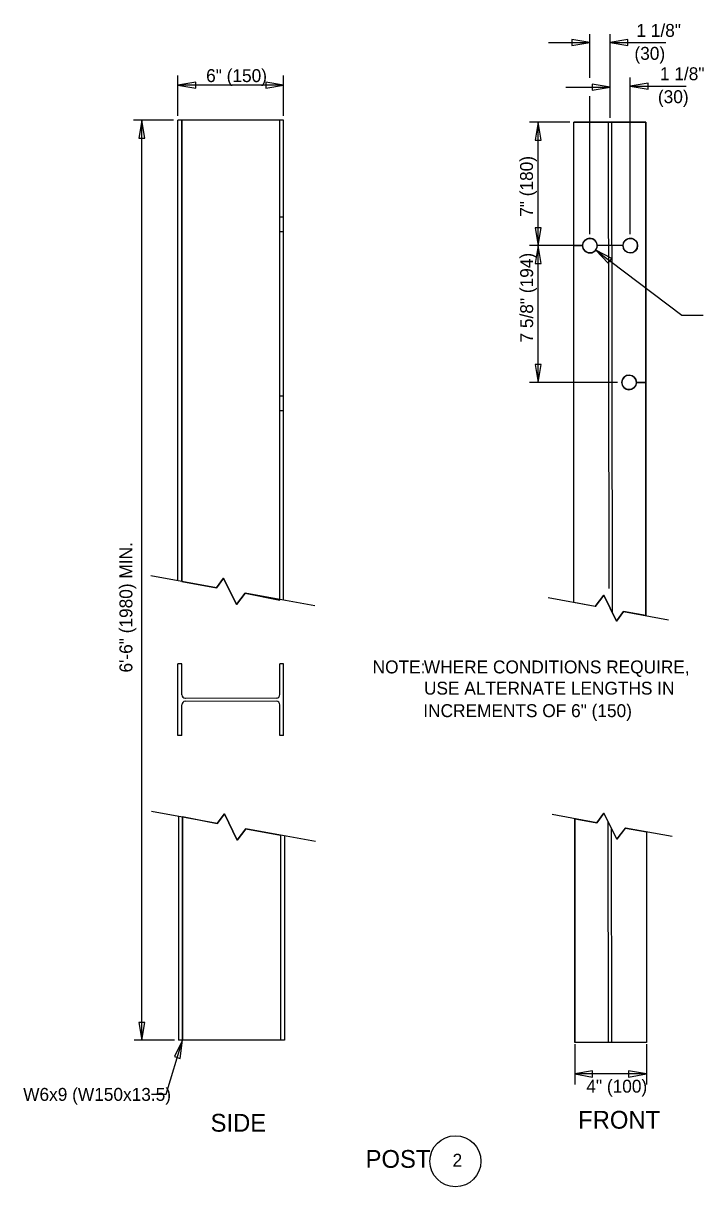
# Model space of a CAD drawing. Extents: x 2.3 to 16.3, y 0.2 to 9.7.
# Drawn here: x 2.28 to 7.02, y 1.62 to 9.73 of the extents above; entities that cross this region are included whole.
import ezdxf

# ---------------------------------------------------------------- set-up
doc = ezdxf.new("R2010")
doc.units = 0
for name, color, linetype in [('SD_P_Dimension Lines', 7, 'Continuous'), ('SD_P_Dimension Text', 7, 'Continuous'), ('SD_P_Prop Hidden Lines', 7, 'Continuous'), ('SD_P_Prop Object Lines', 7, 'Continuous'), ('SD_P_Shading', 7, 'Continuous'), ('SD_P_Subtitles', 7, 'Continuous'), ('SD_X_Exist Object Lines', 7, 'Continuous')]:
    doc.layers.add(name, color=color, linetype=linetype)

msp = doc.modelspace()

# ---------------------------------------------------------------- linework, layer by layer
at = {"layer": 'SD_P_Dimension Lines'}
for p, q in [((6.224, 9.347), (6.224, 9.652)), ((6.365, 9.068), (6.365, 9.652)), ((5.937, 9.592), (6.224, 9.592)), ((6.224, 9.592), (6.099, 9.613)), ((6.099, 9.613), (6.099, 9.571)), ((6.099, 9.571), (6.224, 9.592)), ((6.49, 9.613), (6.365, 9.592)), ((6.365, 9.592), (6.755, 9.592)), ((6.365, 9.592), (6.49, 9.571)), ((6.49, 9.571), (6.49, 9.613)), ((3.354, 9.082), (3.354, 9.362)), ((4.091, 9.082), (4.091, 9.362)), ((6.505, 8.258), (6.505, 9.348)), ((3.479, 9.316), (3.354, 9.295)), ((4.091, 9.295), (3.354, 9.295)), ((3.354, 9.295), (3.479, 9.274)), ((3.479, 9.274), (3.479, 9.316)), ((4.091, 9.295), (3.966, 9.316)), ((3.966, 9.316), (3.966, 9.274)), ((3.966, 9.274), (4.091, 9.295)), ((6.056, 9.282), (6.365, 9.282)), ((6.365, 9.282), (6.24, 9.303)), ((6.24, 9.303), (6.24, 9.261)), ((6.24, 9.261), (6.365, 9.282)), ((6.63, 9.309), (6.505, 9.288)), ((6.505, 9.288), (6.896, 9.288)), ((6.505, 9.288), (6.63, 9.267)), ((6.63, 9.267), (6.63, 9.309)), ((6.224, 8.258), (6.224, 9.218)), ((3.324, 9.052), (3.044, 9.052)), ((3.104, 9.05), (3.083, 8.925)), ((3.104, 2.639), (3.104, 9.05)), ((3.125, 8.925), (3.104, 9.05)), ((6.084, 9.037), (5.804, 9.037)), ((5.864, 9.037), (5.843, 8.912)), ((5.864, 8.177), (5.864, 9.037)), ((5.885, 8.912), (5.864, 9.037)), ((3.083, 8.925), (3.125, 8.925)), ((5.843, 8.912), (5.885, 8.912)), ((5.843, 8.302), (5.864, 8.177)), ((5.885, 8.302), (5.843, 8.302)), ((5.864, 8.177), (5.885, 8.302)), ((6.144, 8.177), (5.804, 8.177)), ((5.864, 8.177), (5.843, 8.052)), ((5.864, 7.224), (5.864, 8.177)), ((5.885, 8.052), (5.864, 8.177)), ((6.266, 8.146), (6.866, 7.693)), ((6.378, 8.087), (6.266, 8.146)), ((6.266, 8.146), (6.353, 8.054)), ((5.843, 8.052), (5.885, 8.052)), ((6.353, 8.054), (6.378, 8.087)), ((6.866, 7.693), (7.014, 7.693)), ((5.843, 7.349), (5.864, 7.224)), ((5.885, 7.349), (5.843, 7.349)), ((5.864, 7.224), (5.885, 7.349)), ((6.417, 7.224), (5.804, 7.224)), ((3.083, 2.764), (3.104, 2.639)), ((3.125, 2.764), (3.083, 2.764)), ((3.104, 2.639), (3.125, 2.764)), ((3.331, 2.639), (3.05, 2.639)), ((3.273, 2.263), (3.386, 2.639)), ((3.386, 2.639), (3.33, 2.525)), ((3.37, 2.513), (3.386, 2.639)), ((6.119, 2.611), (6.119, 2.33)), ((6.619, 2.611), (6.619, 2.33)), ((3.33, 2.525), (3.37, 2.513)), ((6.244, 2.425), (6.119, 2.404)), ((6.619, 2.404), (6.119, 2.404)), ((6.119, 2.404), (6.244, 2.383)), ((6.244, 2.383), (6.244, 2.425)), ((6.619, 2.404), (6.494, 2.425)), ((6.494, 2.425), (6.494, 2.383)), ((6.494, 2.383), (6.619, 2.404)), ((3.17, 2.263), (3.273, 2.263))]:
    msp.add_line(p, q, dxfattribs=at)
msp.add_circle((5.288, 1.796), 0.1777, dxfattribs=at)
at = {"layer": 'SD_P_Prop Hidden Lines'}
for p, q in [((6.353, 9.037), (6.357, 5.788)), ((6.376, 9.037), (6.38, 5.622)), ((4.091, 8.376), (4.065, 8.376)), ((4.091, 8.274), (4.065, 8.274)), ((4.091, 7.128), (4.064, 7.128)), ((4.091, 7.026), (4.064, 7.026)), ((6.354, 2.624), (6.352, 4.163)), ((6.377, 2.624), (6.375, 4.115))]:
    msp.add_line(p, q, dxfattribs=at)
at = {"layer": 'SD_P_Prop Object Lines'}
for p, q in [((3.354, 5.841), (3.354, 9.052)), ((4.091, 9.052), (3.354, 9.052)), ((3.381, 5.836), (3.381, 9.052)), ((4.065, 5.706), (4.065, 9.052)), ((4.091, 5.706), (4.091, 9.052)), ((6.614, 9.038), (6.114, 9.037)), ((6.114, 5.691), (6.114, 9.037)), ((6.614, 5.599), (6.614, 9.038)), ((3.354, 4.762), (3.354, 5.262)), ((3.381, 5.262), (3.354, 5.262)), ((3.381, 5.047), (3.381, 5.262)), ((4.065, 5.048), (4.065, 5.262)), ((4.091, 5.262), (4.065, 5.262)), ((4.091, 4.762), (4.091, 5.262)), ((3.381, 4.762), (3.381, 4.976)), ((4.04, 5.023), (3.406, 5.022)), ((4.04, 5.002), (3.406, 5.001)), ((4.065, 4.762), (4.065, 4.977)), ((3.381, 4.762), (3.354, 4.762)), ((4.091, 4.762), (4.065, 4.762)), ((3.359, 4.199), (3.359, 2.639)), ((3.386, 4.199), (3.386, 2.639)), ((6.119, 4.183), (6.119, 2.624)), ((4.07, 4.069), (4.07, 2.639)), ((4.096, 4.064), (4.096, 2.639)), ((6.619, 4.091), (6.619, 2.624)), ((4.096, 2.639), (3.359, 2.639)), ((6.619, 2.624), (6.119, 2.624))]:
    msp.add_line(p, q, dxfattribs=at)
for centre in [(6.2251, 8.1768), (6.5063, 8.1771), (6.4983, 7.2241)]:
    msp.add_circle(centre, 0.0508, dxfattribs=at)
for centre, start, end in [((3.4061, 5.0475), 180, 270), ((4.04, 5.0484), 270.02108, 0), ((3.4061, 4.9762), 90.02536, 180), ((4.04, 4.9771), 0, 90.02526)]:
    msp.add_arc(centre, 0.025, start, end, dxfattribs=at)
at = {"layer": 'SD_P_Shading'}
for p, q in [((4.065, 9.052), (3.381, 9.052)), ((3.381, 9.052), (3.381, 5.836)), ((4.065, 5.706), (4.065, 9.052)), ((6.276, 8.178), (6.455, 8.18)), ((6.455, 8.178), (6.276, 8.18)), ((3.624, 5.792), (3.673, 5.859)), ((3.673, 5.859), (3.762, 5.676)), ((3.381, 5.836), (3.624, 5.792)), ((3.762, 5.676), (3.822, 5.755)), ((3.822, 5.755), (4.065, 5.706)), ((3.629, 4.15), (3.678, 4.217)), ((3.678, 4.217), (3.767, 4.034)), ((6.274, 4.155), (6.323, 4.222)), ((6.323, 4.222), (6.412, 4.04)), ((3.386, 4.199), (3.629, 4.15)), ((3.386, 2.639), (3.386, 4.199)), ((6.119, 4.183), (6.274, 4.155)), ((6.119, 2.624), (6.119, 4.183)), ((3.767, 4.034), (3.827, 4.113)), ((3.827, 4.113), (4.07, 4.069)), ((4.07, 4.069), (4.07, 2.639)), ((6.412, 4.04), (6.472, 4.118)), ((6.472, 4.118), (6.619, 4.091)), ((6.619, 4.091), (6.619, 2.624)), ((4.07, 2.639), (3.386, 2.639)), ((6.619, 2.624), (6.119, 2.624))]:
    msp.add_line(p, q, dxfattribs=at)
for points in [[(6.114, 9.037), (6.614, 9.038), (6.614, 7.224), (6.549, 7.224)], [(6.174, 8.18), (6.114, 8.177), (6.114, 9.037)], [(6.549, 7.222), (6.614, 7.224), (6.614, 5.599), (6.46, 5.628), (6.41, 5.56), (6.321, 5.742), (6.261, 5.663), (6.114, 5.691), (6.114, 8.177), (6.174, 8.178)]]:
    msp.add_lwpolyline(points, dxfattribs=at)
for centre, start, end in [((6.225, 8.177), 3.37229, 176.62771), ((6.506, 8.177), 178.89829, 176.62771), ((6.225, 8.177), 178.8767, 1.12352), ((6.498, 7.224), 0, 357.75253)]:
    msp.add_arc(centre, 0.051, start, end, dxfattribs=at)
at = {"layer": 'SD_X_Exist Object Lines'}
for p, q in [((3.624, 5.792), (3.165, 5.876)), ((4.308, 5.666), (3.822, 5.755)), ((5.935, 5.724), (6.261, 5.664)), ((6.46, 5.628), (6.772, 5.57)), ((3.629, 4.15), (3.17, 4.234)), ((6.274, 4.155), (5.961, 4.212)), ((4.313, 4.024), (3.827, 4.113)), ((6.798, 4.058), (6.472, 4.118))]:
    msp.add_line(p, q, dxfattribs=at)
for points in [[(3.822, 5.755), (3.762, 5.676), (3.673, 5.859), (3.624, 5.792)], [(6.261, 5.663), (6.321, 5.742), (6.41, 5.56), (6.459, 5.627)], [(3.827, 4.113), (3.767, 4.034), (3.678, 4.217), (3.629, 4.15)], [(6.472, 4.119), (6.412, 4.04), (6.323, 4.222), (6.274, 4.155)]]:
    msp.add_lwpolyline(points, dxfattribs=at)

# ---------------------------------------------------------------- texts
at = {"layer": 'SD_P_Dimension Text'}
for s, p in [('1 1/8"', (6.5489, 9.632)), ('(30)', (6.5351, 9.4722)), ('6" (150)', (3.5509, 9.3169)), ('1 1/8"', (6.7126, 9.3299)), ('(30)', (6.6988, 9.17)), ('NOTE:', (4.7109, 5.1959)), ('WHERE CONDITIONS REQUIRE,', (5.0679, 5.1959)), ('USE ALTERNATE LENGTHS IN', (5.0689, 5.0479)), ('INCREMENTS OF 6" (150)', (5.064, 4.8911)), ('4" (100)', (6.2001, 2.2739)), ('W6x9 (W150x13.5)', (2.2764, 2.2169)), ('2', (5.268, 1.7579))]:
    msp.add_text(s, height=0.09, dxfattribs=at).set_placement(p)
for s, p in [('7" (180)', (5.8281, 8.3779)), ('7 5/8" (194)', (5.8291, 7.502)), ('6\'-6" (1980) MIN.', (3.0371, 5.2021))]:
    msp.add_text(s, height=0.09, rotation=90, dxfattribs=at).set_placement(p)
at = {"layer": 'SD_P_Subtitles'}
for s, p in [('SIDE', (3.582, 2.002)), ('FRONT', (6.143, 2.023)), ('POST', (4.6621, 1.75))]:
    msp.add_text(s, height=0.124, dxfattribs=at).set_placement(p)

doc.saveas('drawing.dxf')
